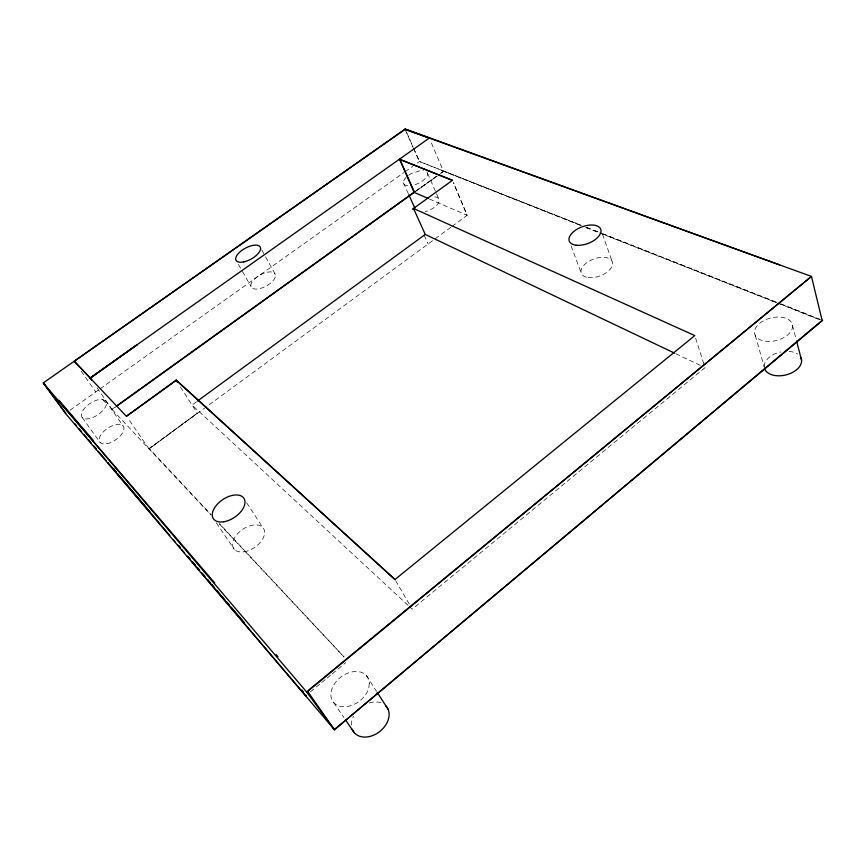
<?xml version="1.0" encoding="UTF-8"?>
<svg xmlns="http://www.w3.org/2000/svg" width="866" height="866" viewBox="0 0 866 866"><rect width="100%" height="100%" fill="white"/><g stroke="black" fill="none" stroke-linecap="round" stroke-linejoin="round"><path stroke-width="0.65" stroke-dasharray="4.33 3.25" d="M310.418 691.826L320.81 683.263M321.849 682.408L325.995 678.987M327.034 678.132L331.191 674.701M332.23 673.845L345.729 662.717M705.054 367.639L412.205 609.155L409.228 606.406M180.453 387.015L197.296 413.158L149.049 448.934L127.93 418.321M148.887 448.707L197.296 413.158M450.883 227.249L149.407 448.664L211.239 514.837M451.976 226.459L467.142 215.32L453.578 182.65M196.409 401.824L192.046 405.017L408.243 605.486M111.941 409.293L115.243 406.923M415.453 191.256L435.879 176.577M440.188 173.492L443.414 171.176L430.359 140.519M96.992 387.806L112.093 409.499L115.384 407.139M415.388 191.678L437.059 176.101L415.269 191.624M70.114 410.17L99.016 389.603M100.12 388.812L404.032 172.507M405.136 171.728L412.844 166.24M417.25 163.1L419.447 161.531L581.508 225.344M586.531 227.325L601.599 233.268M602.855 233.755L779.985 303.511M781.24 303.998L822.7 320.323M580.685 225.485L443.414 171.176M585.708 227.466L598.287 232.424M599.553 232.922L776.921 302.84M778.177 303.338L819.691 319.706M413.569 148.465L419.447 161.531L580.523 225.084M586.325 227.477L601.383 233.43M602.639 233.928L779.541 303.836M780.602 304.009L822.202 320.691M429.417 198.996L467.142 215.32L453.329 182.813M675.848 353.739L702.618 366.48M105.587 400.72L101.668 399.323A14.419 6.874 -33.7 0 0 89.317 403.978L86.459 406.295A14.419 6.874 -33.7 0 0 87.488 418.917A14.419 6.874 -33.7 0 0 106.388 404.39L105.587 400.72L123.004 425.758M112.093 409.499L210.979 515.021M219.304 523.898L344.105 657.056L219.542 523.724M102.762 399.497L106.399 403.404M82.173 417.466L100.055 442.374M81.144 371.092L95.715 391.952M333.681 702.553L343.975 717.643M216.262 522.815L234.307 549.369M246.723 502.854L262.69 527.372M366.275 675.437L376.483 691.284M395.632 580.675L410.885 606.882M238.464 264.455L241.766 270.257M242.426 271.415L250.999 286.516M261.727 249.798L264.942 255.654M265.591 256.823L275.258 274.36A13.596 6.343 -28.8 0 1 258.977 288.779A13.596 6.343 -28.8 0 1 255.221 278.332A13.596 6.343 -28.8 0 1 275.258 274.36M424.167 235.227L428.129 243.963M403.404 182.823L408.373 193.8M405.017 129.445L413.039 147.274M406.76 132.574L413.104 147.058M413.634 148.259L419.447 161.531M427.598 173.319L435.999 192.588M436.529 193.789L439.159 199.808M571.062 245.922L581.248 273.136M602.476 234.177L612.23 261.705M695.615 338.162L704.231 365.084M755.282 335.488L764.981 369.576M792.563 325.659A19.42 11.615 -14 0 1 764.862 341.139A19.42 11.615 -14 0 1 763.195 320.918A19.42 11.615 -14 0 1 792.563 325.659L796.233 339.743M426.906 171.923A13.077 5.954 -24.7 0 1 422.435 180.962L419.599 182.737A13.077 5.954 -24.7 0 1 413.288 185.205M407.583 185.746A13.077 5.954 -24.7 0 1 405.472 185.237L404.043 184.231A13.077 5.954 -24.7 0 1 406.295 177.162M408.633 175.235A13.077 5.954 -24.7 0 1 411.426 173.503L420.638 170.515A13.077 5.954 -24.7 0 1 423.301 170.472M764.18 366.621A19.03 11.778 -13.3 0 1 780.742 351.964M789.11 351.369A19.03 11.778 -13.3 0 1 797.597 354.042M351.39 725.167A20.752 15.328 -38 0 1 353.534 716.139M369.241 702.954A20.752 15.328 -38 0 1 381.809 703.105M434.851 196.842A12.893 6.116 -24.6 0 1 438.109 203.553A12.893 6.116 -24.6 0 1 425.119 211.672M369.23 683.458L368.916 687.323A21.217 15.198 -37.2 0 1 355.785 703.549L350.762 705.714A21.217 15.198 -37.2 0 1 330.888 695.29A21.217 15.198 -37.2 0 1 349.247 672.644A21.217 15.198 -37.2 0 1 369.327 682.819L369.23 683.458M443.565 171.425L441.4 172.984L443.565 171.425M106.897 443.706A14.192 7.036 -34 0 0 123.86 427.382A14.192 7.036 -34 0 0 103.952 431.246A14.192 7.036 -34 0 0 106.897 443.706M588.144 277.553A16.508 9.017 -20.3 0 0 612.543 264.087A16.508 9.017 -20.3 0 0 589.627 260.882A16.508 9.017 -20.3 0 0 588.144 277.553M244.071 551.794A18.013 10.847 -34.4 0 0 264.206 529.765A18.013 10.847 -34.4 0 0 237.468 533.813A18.013 10.847 -34.4 0 0 244.071 551.794"/><path stroke-width="1.3" d="M201.096 572.448L334.373 729.713L822.7 320.323M74.249 361.209L90.129 377.955L429.309 138.073L404.898 129.229L74.249 361.209L126.447 416.362L176.383 380.196L394.972 579.527L694.792 335.597L413.504 208.446L425.26 234.426L674.636 353.166M405.017 129.445L43.3 382.902L306.78 692.15L334.373 729.713L822.126 320.398M306.272 695.246L305.622 695.788L65.491 413.45L43.3 382.902L65.848 413.201M308.22 690.462L811.464 276.427L822.202 320.691M306.78 692.15L811.464 276.427L404.898 129.229M197.502 401.023L425.26 234.426M412.389 209.258L452.572 180.236L399.28 159.182M126.436 416.156L176.101 380.261M116.336 406.132L414.381 192.036L399.583 159.03L414.186 192.404L428.205 198.466M116.488 406.349L414.186 192.404M90.27 378.128L137.142 344.711L90.27 378.128L91.764 380.282M405.18 128.958L779.833 264.974M399.41 159.225L452.301 180.409M394.972 579.527L175.982 380.087L177.552 382.512M214.768 582.991L58.412 400.644L58.964 400.276L93.138 440.22M276.2 654.674L277.954 656.72M74.595 423.474L76.349 425.52M78.979 428.605L81.599 431.679M84.229 434.764L86.849 437.85M88.603 439.896L91.222 442.981M93.853 446.055L96.483 449.14M98.226 451.197L106.107 460.431M107.86 462.487L116.607 472.749L113.478 468.419M149.818 511.719L117.484 473.778L169.736 535.448M178.667 545.548L180.409 547.604M188.279 556.827L190.022 558.884M192.642 561.958L195.272 565.033M197.892 568.107L199.635 570.164M202.265 573.238L204.885 576.312M207.504 579.386L210.124 582.461M211.878 584.518L214.497 587.592M217.117 590.666L219.737 593.74M221.49 595.797L224.987 599.889M226.73 601.946L229.349 605.02M231.103 607.077L244.212 622.448M301.898 690.126L303.641 692.172M173.222 539.561L174.964 541.618M177.573 544.703L180.193 547.777M181.936 549.834L184.545 552.919M187.164 556.004L189.773 559.09M191.516 561.146L199.353 570.391M307.787 691.533L334.373 729.713M345.447 719.798L354.27 732.733M377.186 692.367L388.13 709.351M92.792 440.642L93.257 441.53M408.795 194.753L414.846 208.132M796.568 341.02L801.58 360.224M800.671 357.268A19.03 11.778 -13.3 0 1 788.536 374.155A19.03 11.778 -13.3 0 1 764.981 369.576M385.965 705.996A20.752 15.328 -38 0 1 378.345 732.571A20.752 15.328 -38 0 1 352.213 729.28M223.829 521.765A18.37 10.641 -33.9 0 0 244.58 499.617A18.37 10.641 -33.9 0 0 217.496 504.044A18.37 10.641 -33.9 0 0 223.829 521.765M576.128 245.208A16.822 8.822 -20.7 0 0 600.993 231.514A16.822 8.822 -20.7 0 0 577.838 228.765A16.822 8.822 -20.7 0 0 576.128 245.208M243.79 261.889A13.813 6.159 -28.8 0 0 260.439 247.459A13.813 6.159 -28.8 0 0 240.207 251.714A13.813 6.159 -28.8 0 0 243.79 261.889"/></g></svg>
